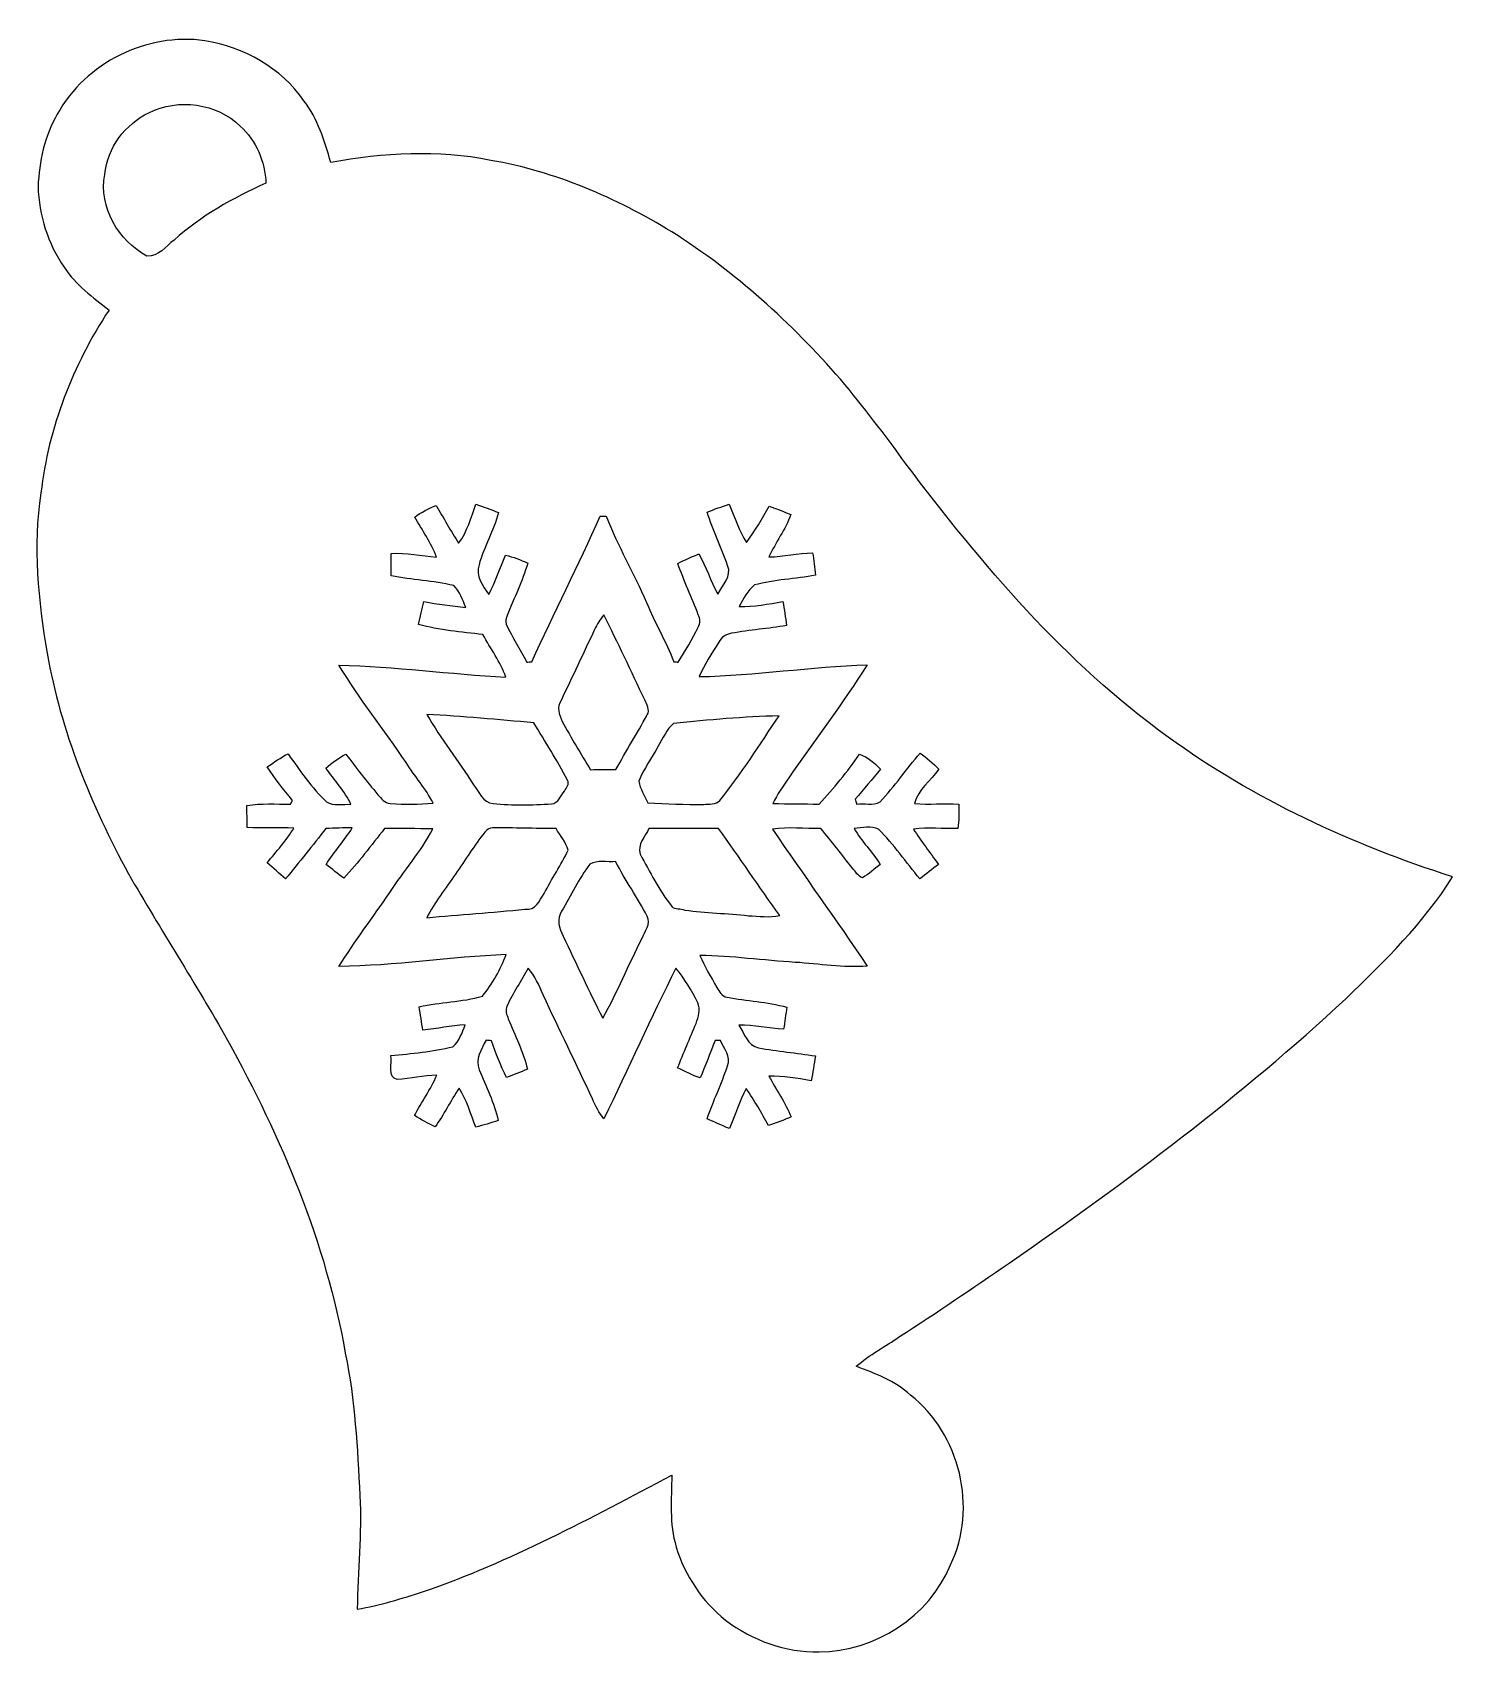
# Model space of a CAD drawing. Header units: centimetres. Extents: x -13.9 to 13.6, y -15.8 to 15.5.
import ezdxf

# ---------------------------------------------------------------- set-up
doc = ezdxf.new("R2010")
doc.units = ezdxf.units.CM
doc.header["$MEASUREMENT"] = 0
doc.layers.add('Layer 1', color=7, linetype='Continuous')

msp = doc.modelspace()

# ---------------------------------------------------------------- linework, layer by layer
at = {"layer": 'Layer 1', "color": 250}
for points, knots in [([(-13.38051, 13.90967), (-12.83758, 14.90274), (-11.65013, 15.48836), (-10.53112, 15.32714), (-10.53112, 15.32714), (-9.78006, 15.20296), (-9.05404, 14.80538), (-8.62224, 14.16614), (-8.62224, 14.16614), (-8.34708, 13.82324), (-8.22537, 13.39391), (-8.10225, 12.97975), (-8.10225, 12.97975), (-7.08448, 13.15791), (-6.03109, 13.22811), (-5.01297, 13.01856), (-5.01297, 13.01856), (-3.76943, 12.80513), (-2.59221, 12.29466), (-1.52083, 11.63849), (-1.52083, 11.63849), (-0.29422, 10.86732), (0.78423, 9.8806), (1.73708, 8.79334), (1.73708, 8.79334), (2.17452, 8.26276), (2.59644, 7.71948), (2.99791, 7.16139), (2.99791, 7.16139), (4.46934, 5.21617), (6.06601, 3.31823), (8.06062, 1.88666), (8.06062, 1.88666), (9.71973, 0.68404), (11.60321, -0.18627), (13.55019, -0.80857), (13.55019, -0.80857), (12.99563, -1.69968), (12.23716, -2.43593), (11.48891, -3.16301), (11.48891, -3.16301), (9.46856, -5.0419), (7.2517, -6.69537), (4.98969, -8.26946), (4.98969, -8.26946), (4.28554, -8.74219), (3.59092, -9.22867), (2.87514, -9.68375), (2.87514, -9.68375), (2.59891, -9.87672), (2.29553, -10.03441), (2.04152, -10.25772), (2.04152, -10.25772), (2.41194, -10.39707), (2.78977, -10.54029), (3.08751, -10.81158), (3.08751, -10.81158), (4.04495, -11.56547), (4.38679, -12.99104), (3.85974, -14.09206), (3.85974, -14.09206), (3.44346, -15.09148), (2.39818, -15.76246), (1.32327, -15.77093), (1.32327, -15.77093), (0.67416, -15.78328), (0.03246, -15.54656), (-0.4826, -15.1578), (-0.4826, -15.1578), (-0.93133, -14.79585), (-1.26929, -14.29844), (-1.43404, -13.74563), (-1.43404, -13.74563), (-1.57445, -13.29619), (-1.52576, -12.82136), (-1.51977, -12.35851), (-1.51977, -12.35851), (-3.07834, -13.18401), (-4.63868, -14.03033), (-6.31225, -14.60429), (-6.31225, -14.60429), (-6.73206, -14.73941), (-7.15398, -14.87629), (-7.59107, -14.94226), (-7.59107, -14.94226), (-7.58508, -14.21271), (-7.50006, -13.48422), (-7.54027, -12.75397), (-7.54027, -12.75397), (-7.58931, -11.83428), (-7.63341, -10.90965), (-7.82249, -10.00584), (-7.82249, -10.00584), (-8.19538, -7.86871), (-9.05193, -5.84941), (-10.09826, -3.96064), (-10.09826, -3.96064), (-10.70504, -2.87479), (-11.38555, -1.83233), (-12.00503, -0.75389), (-12.00503, -0.75389), (-12.72858, 0.57926), (-13.31595, 2.00378), (-13.5763, 3.50485), (-13.5763, 3.50485), (-13.74881, 4.52296), (-13.86134, 5.5693), (-13.69554, 6.59624), (-13.69554, 6.59624), (-13.55372, 7.85883), (-13.08135, 9.07309), (-12.3825, 10.13001), (-12.3825, 10.13001), (-12.69683, 10.37378), (-13.02773, 10.61544), (-13.24539, 10.95446), (-13.24539, 10.95446), (-13.56819, 11.40778), (-13.73223, 11.96058), (-13.75269, 12.51338), (-13.75269, 12.51338), (-13.72976, 12.99669), (-13.6271, 13.48846), (-13.38051, 13.90967), (-13.38051, 13.90967), (-13.38051, 13.90967), (-13.38051, 13.90967), (-13.38051, 13.90967)], [0, 0, 0, 0, 0.03030303, 0.03030303, 0.03030303, 0.03030303, 0.06060606, 0.06060606, 0.06060606, 0.06060606, 0.09090909, 0.09090909, 0.09090909, 0.09090909, 0.12121212, 0.12121212, 0.12121212, 0.12121212, 0.15151515, 0.15151515, 0.15151515, 0.15151515, 0.18181818, 0.18181818, 0.18181818, 0.18181818, 0.21212121, 0.21212121, 0.21212121, 0.21212121, 0.24242424, 0.24242424, 0.24242424, 0.24242424, 0.27272727, 0.27272727, 0.27272727, 0.27272727, 0.3030303, 0.3030303, 0.3030303, 0.3030303, 0.33333333, 0.33333333, 0.33333333, 0.33333333, 0.36363636, 0.36363636, 0.36363636, 0.36363636, 0.39393939, 0.39393939, 0.39393939, 0.39393939, 0.42424242, 0.42424242, 0.42424242, 0.42424242, 0.45454545, 0.45454545, 0.45454545, 0.45454545, 0.48484848, 0.48484848, 0.48484848, 0.48484848, 0.51515152, 0.51515152, 0.51515152, 0.51515152, 0.54545455, 0.54545455, 0.54545455, 0.54545455, 0.57575758, 0.57575758, 0.57575758, 0.57575758, 0.60606061, 0.60606061, 0.60606061, 0.60606061, 0.63636364, 0.63636364, 0.63636364, 0.63636364, 0.66666667, 0.66666667, 0.66666667, 0.66666667, 0.6969697, 0.6969697, 0.6969697, 0.6969697, 0.72727273, 0.72727273, 0.72727273, 0.72727273, 0.75757576, 0.75757576, 0.75757576, 0.75757576, 0.78787879, 0.78787879, 0.78787879, 0.78787879, 0.81818182, 0.81818182, 0.81818182, 0.81818182, 0.84848485, 0.84848485, 0.84848485, 0.84848485, 0.87878788, 0.87878788, 0.87878788, 0.87878788, 0.90909091, 0.90909091, 0.90909091, 0.90909091, 0.93939394, 0.93939394, 0.93939394, 0.93939394, 1, 1, 1, 1]), ([(-11.61168, 13.9379), (-12.07276, 13.71953), (-12.41108, 13.25845), (-12.4654, 12.74833), (-12.4654, 12.74833), (-12.58358, 12.11439), (-12.19976, 11.47163), (-11.65084, 11.16824), (-11.65084, 11.16824), (-11.42436, 11.15977), (-11.28713, 11.35698), (-11.12732, 11.48009), (-11.12732, 11.48009), (-10.60768, 11.95035), (-9.98679, 12.29042), (-9.35284, 12.58041), (-9.35284, 12.58041), (-9.36978, 12.99386), (-9.54229, 13.40097), (-9.8492, 13.68178), (-9.8492, 13.68178), (-10.3064, 14.12311), (-11.04653, 14.22294), (-11.61168, 13.9379), (-11.61168, 13.9379), (-11.61168, 13.9379), (-11.61168, 13.9379), (-11.61168, 13.9379)], [0, 0, 0, 0, 0.125, 0.125, 0.125, 0.125, 0.25, 0.25, 0.25, 0.25, 0.375, 0.375, 0.375, 0.375, 0.5, 0.5, 0.5, 0.5, 0.625, 0.625, 0.625, 0.625, 0.75, 0.75, 0.75, 0.75, 1, 1, 1, 1]), ([(-5.30366, 6.3821), (-5.39468, 6.12528), (-5.46559, 5.85153), (-5.63421, 5.6321), (-5.63421, 5.6321), (-5.78979, 5.86775), (-5.92773, 6.11434), (-6.06601, 6.36023), (-6.06601, 6.36023), (-6.21559, 6.30626), (-6.35212, 6.22406), (-6.483, 6.13481), (-6.483, 6.13481), (-6.33942, 5.87939), (-6.15985, 5.64092), (-6.06319, 5.36187), (-6.06319, 5.36187), (-6.35459, 5.3781), (-6.64104, 5.45465), (-6.93455, 5.4289), (-6.93455, 5.4289), (-6.93808, 5.28532), (-6.94196, 5.14068), (-6.93702, 4.99674), (-6.93702, 4.99674), (-6.53591, 4.92548), (-6.12599, 4.90326), (-5.72911, 4.81189), (-5.72911, 4.81189), (-5.61305, 4.69829), (-5.5566, 4.53813), (-5.49804, 4.38961), (-5.49804, 4.38961), (-5.76862, 4.41678), (-6.03779, 4.45417), (-6.30484, 4.50356), (-6.30484, 4.50356), (-6.34577, 4.35751), (-6.37752, 4.20934), (-6.41068, 4.06153), (-6.41068, 4.06153), (-6.00498, 3.95076), (-5.58377, 3.91407), (-5.16678, 3.86609), (-5.16678, 3.86609), (-5.01544, 3.59445), (-4.82953, 3.33798), (-4.72228, 3.04377), (-4.72228, 3.04377), (-5.79826, 3.09951), (-6.86999, 3.25367), (-7.94703, 3.27625), (-7.94703, 3.27625), (-7.55368, 2.62361), (-7.06967, 2.02953), (-6.64951, 1.39383), (-6.64951, 1.39383), (-6.48018, 1.1303), (-6.26886, 0.89359), (-6.12704, 0.61313), (-6.12704, 0.61313), (-6.40115, 0.58173), (-6.67808, 0.58667), (-6.9529, 0.60396), (-6.9529, 0.60396), (-7.06049, 0.60854), (-7.12823, 0.70556), (-7.19596, 0.77576), (-7.19596, 0.77576), (-7.40481, 1.03329), (-7.61294, 1.29117), (-7.80909, 1.55822), (-7.80909, 1.55822), (-7.94985, 1.48731), (-8.07755, 1.39347), (-8.19644, 1.29046), (-8.19644, 1.29046), (-8.04051, 1.05304), (-7.82814, 0.8509), (-7.71313, 0.58773), (-7.71313, 0.58773), (-7.86941, 0.59937), (-8.04333, 0.55457), (-8.18515, 0.63465), (-8.18515, 0.63465), (-8.47372, 0.9077), (-8.69527, 1.24178), (-8.92669, 1.5621), (-8.92669, 1.5621), (-9.06921, 1.49401), (-9.19798, 1.40264), (-9.32744, 1.31339), (-9.32744, 1.31339), (-9.19021, 1.0795), (-9.00712, 0.87736), (-8.83991, 0.66499), (-8.83991, 0.66499), (-8.85049, 0.64629), (-8.8713, 0.60889), (-8.88189, 0.5902), (-8.88189, 0.5902), (-9.16164, 0.59514), (-9.4428, 0.60889), (-9.72079, 0.56938), (-9.72079, 0.56938), (-9.72009, 0.46284), (-9.71832, 0.24977), (-9.71726, 0.14323), (-9.71726, 0.14323), (-9.41705, 0.11853), (-9.11578, 0.14676), (-8.81521, 0.13229), (-8.81521, 0.13229), (-8.96232, -0.10971), (-9.15247, -0.32138), (-9.32991, -0.54116), (-9.32991, -0.54116), (-9.21279, -0.64523), (-9.09426, -0.74789), (-8.97396, -0.84843), (-8.97396, -0.84843), (-8.7122, -0.5267), (-8.44973, -0.20567), (-8.19785, 0.12347), (-8.19785, 0.12347), (-8.02816, 0.12735), (-7.85777, 0.13758), (-7.68773, 0.133), (-7.68773, 0.133), (-7.83908, -0.11359), (-8.03839, -0.32632), (-8.19291, -0.57044), (-8.19291, -0.57044), (-8.07896, -0.65934), (-7.96608, -0.7493), (-7.85178, -0.83785), (-7.85178, -0.83785), (-7.57026, -0.53481), (-7.31979, -0.20532), (-7.06579, 0.12065), (-7.06579, 0.12065), (-6.75393, 0.12312), (-6.44208, 0.12136), (-6.13022, 0.11395), (-6.13022, 0.11395), (-6.36623, -0.32209), (-6.69255, -0.70026), (-6.96524, -1.11301), (-6.96524, -1.11301), (-7.28804, -1.59138), (-7.64081, -2.04999), (-7.94526, -2.54035), (-7.94526, -2.54035), (-6.86541, -2.5273), (-5.79261, -2.35691), (-4.71417, -2.30964), (-4.71417, -2.30964), (-4.83094, -2.59539), (-4.98016, -2.87902), (-5.17454, -3.11467), (-5.17454, -3.11467), (-5.57107, -3.22721), (-5.99228, -3.22898), (-6.39516, -3.31646), (-6.39516, -3.31646), (-6.37293, -3.46851), (-6.34929, -3.62021), (-6.32566, -3.77225), (-6.32566, -3.77225), (-6.05226, -3.74333), (-5.78379, -3.67736), (-5.50792, -3.66607), (-5.50792, -3.66607), (-5.56542, -3.81564), (-5.62187, -3.98463), (-5.74569, -4.09011), (-5.74569, -4.09011), (-6.13833, -4.1843), (-6.54226, -4.22169), (-6.94302, -4.2612), (-6.94302, -4.2612), (-6.91727, -4.40725), (-7.01146, -4.68242), (-6.81778, -4.72369), (-6.81778, -4.72369), (-6.56378, -4.70429), (-6.31331, -4.64926), (-6.0579, -4.63691), (-6.0579, -4.63691), (-6.16973, -4.91384), (-6.35071, -5.15479), (-6.48653, -5.41972), (-6.48653, -5.41972), (-6.35635, -5.49557), (-6.22547, -5.57318), (-6.08859, -5.63704), (-6.08859, -5.63704), (-5.91996, -5.39785), (-5.78803, -5.13539), (-5.62716, -4.89126), (-5.62716, -4.89126), (-5.47652, -5.11951), (-5.40279, -5.38656), (-5.30578, -5.63986), (-5.30578, -5.63986), (-5.15832, -5.60458), (-5.01333, -5.56048), (-4.86939, -5.51321), (-4.86939, -5.51321), (-4.94383, -5.16925), (-5.10893, -4.85634), (-5.23946, -4.53249), (-5.23946, -4.53249), (-5.3153, -4.33246), (-5.19959, -4.13385), (-5.10328, -3.96487), (-5.10328, -3.96487), (-5.07753, -3.96734), (-5.02638, -3.97193), (-5.00063, -3.97439), (-5.00063, -3.97439), (-4.91737, -4.2164), (-4.82177, -4.45452), (-4.7117, -4.6863), (-4.7117, -4.6863), (-4.57659, -4.63232), (-4.44112, -4.57976), (-4.30671, -4.52402), (-4.30671, -4.52402), (-4.38538, -4.18289), (-4.54836, -3.87138), (-4.67783, -3.54824), (-4.67783, -3.54824), (-4.70429, -3.47204), (-4.74204, -3.38596), (-4.70112, -3.30729), (-4.70112, -3.30729), (-4.58929, -3.04871), (-4.42066, -2.82081), (-4.29225, -2.57069), (-4.29225, -2.57069), (-4.16454, -2.72344), (-4.08234, -2.90548), (-4.00156, -3.08575), (-4.00156, -3.08575), (-3.69641, -3.76167), (-3.35915, -4.42278), (-3.05259, -5.09799), (-3.05259, -5.09799), (-2.99473, -5.23346), (-2.92347, -5.36399), (-2.82963, -5.47793), (-2.82963, -5.47793), (-2.35973, -4.51238), (-1.92017, -3.53201), (-1.44039, -2.5714), (-1.44039, -2.5714), (-1.2767, -2.77918), (-1.13418, -3.0039), (-1.01988, -3.24203), (-1.01988, -3.24203), (-0.95956, -3.36797), (-1.00789, -3.51508), (-1.05304, -3.63855), (-1.05304, -3.63855), (-1.17016, -3.92536), (-1.29364, -4.21005), (-1.40794, -4.49862), (-1.40794, -4.49862), (-1.26612, -4.56741), (-1.12324, -4.63585), (-0.97543, -4.6923), (-0.97543, -4.6923), (-0.87101, -4.45523), (-0.78246, -4.21146), (-0.68439, -3.97157), (-0.68439, -3.97157), (-0.65864, -3.97087), (-0.60784, -3.96946), (-0.58208, -3.96875), (-0.58208, -3.96875), (-0.51576, -4.12291), (-0.37042, -4.28025), (-0.44379, -4.45805), (-0.44379, -4.45805), (-0.56021, -4.80483), (-0.72108, -5.13503), (-0.83891, -5.48146), (-0.83891, -5.48146), (-0.69674, -5.54567), (-0.55316, -5.6074), (-0.40922, -5.66914), (-0.40922, -5.66914), (-0.30268, -5.40985), (-0.21096, -5.14385), (-0.08502, -4.89268), (-0.08502, -4.89268), (0.07056, -5.1241), (0.21272, -5.36469), (0.34713, -5.60917), (0.34713, -5.60917), (0.49671, -5.56577), (0.641, -5.50792), (0.78246, -5.44336), (0.78246, -5.44336), (0.67028, -5.16608), (0.49459, -4.9216), (0.3556, -4.65808), (0.3556, -4.65808), (0.62865, -4.65772), (0.89923, -4.69971), (1.1684, -4.74451), (1.1684, -4.74451), (1.20227, -4.58682), (1.22908, -4.42701), (1.2513, -4.26791), (1.2513, -4.26791), (0.88618, -4.21005), (0.51753, -4.17724), (0.15381, -4.11162), (0.15381, -4.11162), (-0.05539, -4.06894), (-0.12136, -3.83434), (-0.22366, -3.67383), (-0.22366, -3.67383), (0.06526, -3.67101), (0.3496, -3.73592), (0.63817, -3.74862), (0.63817, -3.74862), (0.65934, -3.60751), (0.68051, -3.46675), (0.69815, -3.32564), (0.69815, -3.32564), (0.32103, -3.22121), (-0.07161, -3.2071), (-0.45403, -3.13302), (-0.45403, -3.13302), (-0.55245, -3.11644), (-0.60501, -3.02401), (-0.65229, -2.94675), (-0.65229, -2.94675), (-0.76412, -2.74249), (-0.88583, -2.54282), (-0.97825, -2.32904), (-0.97825, -2.32904), (-0.3623, -2.33645), (0.24871, -2.42217), (0.86289, -2.46098), (0.86289, -2.46098), (1.32503, -2.48744), (1.78717, -2.57457), (2.25107, -2.53153), (2.25107, -2.53153), (1.65594, -1.64183), (1.02376, -0.77717), (0.4251, 0.11007), (0.4251, 0.11007), (0.73237, 0.15769), (1.04493, 0.11501), (1.35467, 0.12277), (1.35467, 0.12277), (1.56316, -0.12912), (1.76671, -0.38523), (1.96744, -0.64382), (1.96744, -0.64382), (2.02741, -0.70697), (2.07186, -0.80045), (2.16182, -0.82797), (2.16182, -0.82797), (2.28565, -0.75671), (2.39007, -0.65652), (2.50437, -0.57079), (2.50437, -0.57079), (2.35021, -0.32844), (2.14136, -0.12488), (2.0006, 0.12594), (2.0006, 0.12594), (2.15371, 0.12912), (2.32904, 0.1845), (2.47015, 0.10724), (2.47015, 0.10724), (2.77142, -0.17992), (2.99826, -0.5334), (3.26849, -0.84843), (3.26849, -0.84843), (3.38949, -0.75741), (3.50661, -0.66216), (3.6262, -0.56938), (3.6262, -0.56938), (3.46322, -0.34396), (3.29424, -0.12312), (3.14325, 0.11042), (3.14325, 0.11042), (3.42759, 0.15346), (3.71616, 0.1143), (4.00262, 0.12065), (4.00262, 0.12065), (4.02449, 0.27693), (4.02061, 0.43498), (4.0192, 0.59196), (4.0192, 0.59196), (3.7338, 0.6156), (3.44699, 0.57856), (3.1623, 0.60431), (3.1623, 0.60431), (3.23568, 0.8703), (3.47557, 1.05093), (3.63467, 1.26577), (3.63467, 1.26577), (3.52425, 1.38077), (3.39831, 1.47955), (3.27448, 1.57903), (3.27448, 1.57903), (3.00849, 1.27212), (2.7813, 0.93274), (2.50119, 0.63817), (2.50119, 0.63817), (2.36679, 0.55845), (2.19322, 0.61595), (2.04752, 0.59302), (2.04752, 0.59302), (2.04117, 0.61701), (2.02847, 0.66499), (2.02212, 0.68897), (2.02212, 0.68897), (2.18546, 0.88053), (2.34491, 1.07527), (2.50825, 1.26718), (2.50825, 1.26718), (2.39324, 1.38959), (2.25954, 1.49648), (2.10256, 1.55963), (2.10256, 1.55963), (1.87501, 1.21179), (1.59738, 0.89994), (1.32256, 0.58984), (1.32256, 0.58984), (1.02552, 0.60784), (0.72743, 0.59619), (0.43039, 0.60572), (0.43039, 0.60572), (0.51223, 0.78176), (0.62865, 0.93839), (0.73695, 1.09855), (0.73695, 1.09855), (1.24142, 1.82563), (1.77447, 2.53365), (2.25107, 3.28048), (2.25107, 3.28048), (1.16769, 3.2452), (0.09102, 3.07728), (-0.99307, 3.05364), (-0.99307, 3.05364), (-0.88724, 3.28648), (-0.75424, 3.50626), (-0.60995, 3.71722), (-0.60995, 3.71722), (-0.56868, 3.82094), (-0.46849, 3.87174), (-0.36689, 3.89008), (-0.36689, 3.89008), (-0.01517, 3.95429), (0.34184, 3.98286), (0.69497, 4.03895), (0.69497, 4.03895), (0.67381, 4.19382), (0.65123, 4.34869), (0.62512, 4.5025), (0.62512, 4.5025), (0.34572, 4.46017), (0.06562, 4.39843), (-0.21837, 4.41043), (-0.21837, 4.41043), (-0.13723, 4.55683), (-0.06103, 4.72369), (0.07691, 4.82318), (0.07691, 4.82318), (0.46143, 4.92866), (0.86501, 4.93571), (1.25589, 5.01156), (1.25589, 5.01156), (1.23684, 5.15655), (1.21708, 5.3019), (1.19839, 5.44654), (1.19839, 5.44654), (0.91546, 5.43419), (0.63712, 5.3721), (0.35419, 5.36328), (0.35419, 5.36328), (0.4826, 5.64339), (0.67028, 5.89351), (0.77999, 6.18278), (0.77999, 6.18278), (0.63994, 6.23782), (0.50094, 6.29461), (0.35913, 6.34259), (0.35913, 6.34259), (0.22789, 6.10023), (0.07938, 5.86705), (-0.07796, 5.64092), (-0.07796, 5.64092), (-0.22684, 5.8674), (-0.30515, 6.13163), (-0.41063, 6.37963), (-0.41063, 6.37963), (-0.55668, 6.33624), (-0.70026, 6.28579), (-0.84067, 6.22688), (-0.84067, 6.22688), (-0.72178, 5.87939), (-0.56198, 5.54708), (-0.44344, 5.19924), (-0.44344, 5.19924), (-0.35525, 4.99251), (-0.54293, 4.81647), (-0.63359, 4.6482), (-0.63359, 4.6482), (-0.76941, 4.89938), (-0.85972, 5.17243), (-0.99801, 5.42184), (-0.99801, 5.42184), (-1.137, 5.36681), (-1.27353, 5.30613), (-1.40511, 5.23558), (-1.40511, 5.23558), (-1.28623, 4.90149), (-1.12959, 4.58223), (-1.01, 4.24815), (-1.01, 4.24815), (-0.97578, 4.1723), (-0.95956, 4.08129), (-1.01283, 4.00791), (-1.01283, 4.00791), (-1.11795, 3.77084), (-1.26294, 3.55494), (-1.39453, 3.33234), (-1.39453, 3.33234), (-1.41676, 3.33481), (-1.4605, 3.33904), (-1.48237, 3.34151), (-1.48237, 3.34151), (-1.62948, 3.73521), (-1.85032, 4.09575), (-2.00942, 4.48416), (-2.00942, 4.48416), (-2.24896, 5.0486), (-2.56575, 5.57812), (-2.78624, 6.15068), (-2.78624, 6.15068), (-2.82469, 6.15139), (-2.86244, 6.15209), (-2.90019, 6.1528), (-2.90019, 6.1528), (-3.32281, 5.20594), (-3.7973, 4.28308), (-4.22416, 3.33798), (-4.22416, 3.33798), (-4.24744, 3.33728), (-4.29401, 3.33622), (-4.31694, 3.33551), (-4.31694, 3.33551), (-4.44853, 3.57999), (-4.59952, 3.81388), (-4.71523, 4.06647), (-4.71523, 4.06647), (-4.73992, 4.12256), (-4.71099, 4.18253), (-4.69547, 4.23651), (-4.69547, 4.23651), (-4.56777, 4.57412), (-4.39808, 4.89585), (-4.30177, 5.2451), (-4.30177, 5.2451), (-4.4383, 5.31107), (-4.58188, 5.36257), (-4.72934, 5.39821), (-4.72934, 5.39821), (-4.83658, 5.14632), (-4.92584, 4.88668), (-5.04931, 4.6422), (-5.04931, 4.6422), (-5.16749, 4.80589), (-5.31671, 4.99851), (-5.24122, 5.21159), (-5.24122, 5.21159), (-5.14668, 5.55978), (-4.95088, 5.87163), (-4.86622, 6.22371), (-4.86622, 6.22371), (-5.01156, 6.27874), (-5.15691, 6.33236), (-5.30366, 6.3821)], [0, 0, 0, 0, 0.00671141, 0.00671141, 0.00671141, 0.00671141, 0.01342282, 0.01342282, 0.01342282, 0.01342282, 0.02013423, 0.02013423, 0.02013423, 0.02013423, 0.02684564, 0.02684564, 0.02684564, 0.02684564, 0.03355705, 0.03355705, 0.03355705, 0.03355705, 0.04026846, 0.04026846, 0.04026846, 0.04026846, 0.04697987, 0.04697987, 0.04697987, 0.04697987, 0.05369128, 0.05369128, 0.05369128, 0.05369128, 0.06040268, 0.06040268, 0.06040268, 0.06040268, 0.06711409, 0.06711409, 0.06711409, 0.06711409, 0.0738255, 0.0738255, 0.0738255, 0.0738255, 0.08053691, 0.08053691, 0.08053691, 0.08053691, 0.08724832, 0.08724832, 0.08724832, 0.08724832, 0.09395973, 0.09395973, 0.09395973, 0.09395973, 0.10067114, 0.10067114, 0.10067114, 0.10067114, 0.10738255, 0.10738255, 0.10738255, 0.10738255, 0.11409396, 0.11409396, 0.11409396, 0.11409396, 0.12080537, 0.12080537, 0.12080537, 0.12080537, 0.12751678, 0.12751678, 0.12751678, 0.12751678, 0.13422819, 0.13422819, 0.13422819, 0.13422819, 0.1409396, 0.1409396, 0.1409396, 0.1409396, 0.14765101, 0.14765101, 0.14765101, 0.14765101, 0.15436242, 0.15436242, 0.15436242, 0.15436242, 0.16107383, 0.16107383, 0.16107383, 0.16107383, 0.16778523, 0.16778523, 0.16778523, 0.16778523, 0.17449664, 0.17449664, 0.17449664, 0.17449664, 0.18120805, 0.18120805, 0.18120805, 0.18120805, 0.18791946, 0.18791946, 0.18791946, 0.18791946, 0.19463087, 0.19463087, 0.19463087, 0.19463087, 0.20134228, 0.20134228, 0.20134228, 0.20134228, 0.20805369, 0.20805369, 0.20805369, 0.20805369, 0.2147651, 0.2147651, 0.2147651, 0.2147651, 0.22147651, 0.22147651, 0.22147651, 0.22147651, 0.22818792, 0.22818792, 0.22818792, 0.22818792, 0.23489933, 0.23489933, 0.23489933, 0.23489933, 0.24161074, 0.24161074, 0.24161074, 0.24161074, 0.24832215, 0.24832215, 0.24832215, 0.24832215, 0.25503356, 0.25503356, 0.25503356, 0.25503356, 0.26174497, 0.26174497, 0.26174497, 0.26174497, 0.26845638, 0.26845638, 0.26845638, 0.26845638, 0.27516779, 0.27516779, 0.27516779, 0.27516779, 0.28187919, 0.28187919, 0.28187919, 0.28187919, 0.2885906, 0.2885906, 0.2885906, 0.2885906, 0.29530201, 0.29530201, 0.29530201, 0.29530201, 0.30201342, 0.30201342, 0.30201342, 0.30201342, 0.30872483, 0.30872483, 0.30872483, 0.30872483, 0.31543624, 0.31543624, 0.31543624, 0.31543624, 0.32214765, 0.32214765, 0.32214765, 0.32214765, 0.32885906, 0.32885906, 0.32885906, 0.32885906, 0.33557047, 0.33557047, 0.33557047, 0.33557047, 0.34228188, 0.34228188, 0.34228188, 0.34228188, 0.34899329, 0.34899329, 0.34899329, 0.34899329, 0.3557047, 0.3557047, 0.3557047, 0.3557047, 0.36241611, 0.36241611, 0.36241611, 0.36241611, 0.36912752, 0.36912752, 0.36912752, 0.36912752, 0.37583893, 0.37583893, 0.37583893, 0.37583893, 0.38255034, 0.38255034, 0.38255034, 0.38255034, 0.38926174, 0.38926174, 0.38926174, 0.38926174, 0.39597315, 0.39597315, 0.39597315, 0.39597315, 0.40268456, 0.40268456, 0.40268456, 0.40268456, 0.40939597, 0.40939597, 0.40939597, 0.40939597, 0.41610738, 0.41610738, 0.41610738, 0.41610738, 0.42281879, 0.42281879, 0.42281879, 0.42281879, 0.4295302, 0.4295302, 0.4295302, 0.4295302, 0.43624161, 0.43624161, 0.43624161, 0.43624161, 0.44295302, 0.44295302, 0.44295302, 0.44295302, 0.44966443, 0.44966443, 0.44966443, 0.44966443, 0.45637584, 0.45637584, 0.45637584, 0.45637584, 0.46308725, 0.46308725, 0.46308725, 0.46308725, 0.46979866, 0.46979866, 0.46979866, 0.46979866, 0.47651007, 0.47651007, 0.47651007, 0.47651007, 0.48322148, 0.48322148, 0.48322148, 0.48322148, 0.48993289, 0.48993289, 0.48993289, 0.48993289, 0.4966443, 0.4966443, 0.4966443, 0.4966443, 0.5033557, 0.5033557, 0.5033557, 0.5033557, 0.51006711, 0.51006711, 0.51006711, 0.51006711, 0.51677852, 0.51677852, 0.51677852, 0.51677852, 0.52348993, 0.52348993, 0.52348993, 0.52348993, 0.53020134, 0.53020134, 0.53020134, 0.53020134, 0.53691275, 0.53691275, 0.53691275, 0.53691275, 0.54362416, 0.54362416, 0.54362416, 0.54362416, 0.55033557, 0.55033557, 0.55033557, 0.55033557, 0.55704698, 0.55704698, 0.55704698, 0.55704698, 0.56375839, 0.56375839, 0.56375839, 0.56375839, 0.5704698, 0.5704698, 0.5704698, 0.5704698, 0.57718121, 0.57718121, 0.57718121, 0.57718121, 0.58389262, 0.58389262, 0.58389262, 0.58389262, 0.59060403, 0.59060403, 0.59060403, 0.59060403, 0.59731544, 0.59731544, 0.59731544, 0.59731544, 0.60402685, 0.60402685, 0.60402685, 0.60402685, 0.61073826, 0.61073826, 0.61073826, 0.61073826, 0.61744966, 0.61744966, 0.61744966, 0.61744966, 0.62416107, 0.62416107, 0.62416107, 0.62416107, 0.63087248, 0.63087248, 0.63087248, 0.63087248, 0.63758389, 0.63758389, 0.63758389, 0.63758389, 0.6442953, 0.6442953, 0.6442953, 0.6442953, 0.65100671, 0.65100671, 0.65100671, 0.65100671, 0.65771812, 0.65771812, 0.65771812, 0.65771812, 0.66442953, 0.66442953, 0.66442953, 0.66442953, 0.67114094, 0.67114094, 0.67114094, 0.67114094, 0.67785235, 0.67785235, 0.67785235, 0.67785235, 0.68456376, 0.68456376, 0.68456376, 0.68456376, 0.69127517, 0.69127517, 0.69127517, 0.69127517, 0.69798658, 0.69798658, 0.69798658, 0.69798658, 0.70469799, 0.70469799, 0.70469799, 0.70469799, 0.7114094, 0.7114094, 0.7114094, 0.7114094, 0.71812081, 0.71812081, 0.71812081, 0.71812081, 0.72483221, 0.72483221, 0.72483221, 0.72483221, 0.73154362, 0.73154362, 0.73154362, 0.73154362, 0.73825503, 0.73825503, 0.73825503, 0.73825503, 0.74496644, 0.74496644, 0.74496644, 0.74496644, 0.75167785, 0.75167785, 0.75167785, 0.75167785, 0.75838926, 0.75838926, 0.75838926, 0.75838926, 0.76510067, 0.76510067, 0.76510067, 0.76510067, 0.77181208, 0.77181208, 0.77181208, 0.77181208, 0.77852349, 0.77852349, 0.77852349, 0.77852349, 0.7852349, 0.7852349, 0.7852349, 0.7852349, 0.79194631, 0.79194631, 0.79194631, 0.79194631, 0.79865772, 0.79865772, 0.79865772, 0.79865772, 0.80536913, 0.80536913, 0.80536913, 0.80536913, 0.81208054, 0.81208054, 0.81208054, 0.81208054, 0.81879195, 0.81879195, 0.81879195, 0.81879195, 0.82550336, 0.82550336, 0.82550336, 0.82550336, 0.83221477, 0.83221477, 0.83221477, 0.83221477, 0.83892617, 0.83892617, 0.83892617, 0.83892617, 0.84563758, 0.84563758, 0.84563758, 0.84563758, 0.85234899, 0.85234899, 0.85234899, 0.85234899, 0.8590604, 0.8590604, 0.8590604, 0.8590604, 0.86577181, 0.86577181, 0.86577181, 0.86577181, 0.87248322, 0.87248322, 0.87248322, 0.87248322, 0.87919463, 0.87919463, 0.87919463, 0.87919463, 0.88590604, 0.88590604, 0.88590604, 0.88590604, 0.89261745, 0.89261745, 0.89261745, 0.89261745, 0.89932886, 0.89932886, 0.89932886, 0.89932886, 0.90604027, 0.90604027, 0.90604027, 0.90604027, 0.91275168, 0.91275168, 0.91275168, 0.91275168, 0.91946309, 0.91946309, 0.91946309, 0.91946309, 0.9261745, 0.9261745, 0.9261745, 0.9261745, 0.93288591, 0.93288591, 0.93288591, 0.93288591, 0.93959732, 0.93959732, 0.93959732, 0.93959732, 0.94630872, 0.94630872, 0.94630872, 0.94630872, 0.95302013, 0.95302013, 0.95302013, 0.95302013, 0.95973154, 0.95973154, 0.95973154, 0.95973154, 0.96644295, 0.96644295, 0.96644295, 0.96644295, 0.97315436, 0.97315436, 0.97315436, 0.97315436, 0.97986577, 0.97986577, 0.97986577, 0.97986577, 0.98657718, 0.98657718, 0.98657718, 0.98657718, 1, 1, 1, 1]), ([(-3.01131, 3.96134), (-2.96404, 4.06329), (-2.90266, 4.15784), (-2.83104, 4.24427), (-2.83104, 4.24427), (-2.55834, 3.70417), (-2.30434, 3.15454), (-2.04294, 2.60879), (-2.04294, 2.60879), (-2.00484, 2.51813), (-1.93358, 2.41088), (-1.99602, 2.31387), (-1.99602, 2.31387), (-2.1911, 1.95933), (-2.40524, 1.61537), (-2.5975, 1.25906), (-2.5975, 1.25906), (-2.76049, 1.26189), (-2.92347, 1.26189), (-3.08645, 1.2573), (-3.08645, 1.2573), (-3.27554, 1.56457), (-3.46498, 1.87219), (-3.63432, 2.1904), (-3.63432, 2.1904), (-3.69888, 2.31316), (-3.74156, 2.47191), (-3.65831, 2.59574), (-3.65831, 2.59574), (-3.43817, 3.04871), (-3.22651, 3.50591), (-3.01131, 3.96134)], [0, 0, 0, 0, 0.11111111, 0.11111111, 0.11111111, 0.11111111, 0.22222222, 0.22222222, 0.22222222, 0.22222222, 0.33333333, 0.33333333, 0.33333333, 0.33333333, 0.44444444, 0.44444444, 0.44444444, 0.44444444, 0.55555556, 0.55555556, 0.55555556, 0.55555556, 0.66666667, 0.66666667, 0.66666667, 0.66666667, 0.77777778, 0.77777778, 0.77777778, 0.77777778, 1, 1, 1, 1]), ([(-6.24664, 2.32551), (-5.55872, 2.28741), (-4.87221, 2.22179), (-4.18536, 2.16288), (-4.18536, 2.16288), (-3.95958, 1.79987), (-3.73451, 1.4351), (-3.53201, 1.05833), (-3.53201, 1.05833), (-3.49074, 0.98319), (-3.55565, 0.90876), (-3.59093, 0.84561), (-3.59093, 0.84561), (-3.66536, 0.76094), (-3.70734, 0.60466), (-3.84034, 0.59937), (-3.84034, 0.59937), (-4.21569, 0.57573), (-4.59387, 0.56833), (-4.96852, 0.6029), (-4.96852, 0.6029), (-5.16573, 0.61701), (-5.24051, 0.83714), (-5.34776, 0.96767), (-5.34776, 0.96767), (-5.63739, 1.42699), (-5.98205, 1.85032), (-6.24664, 2.32551)], [0, 0, 0, 0, 0.125, 0.125, 0.125, 0.125, 0.25, 0.25, 0.25, 0.25, 0.375, 0.375, 0.375, 0.375, 0.5, 0.5, 0.5, 0.5, 0.625, 0.625, 0.625, 0.625, 0.75, 0.75, 0.75, 0.75, 1, 1, 1, 1]), ([(-1.48449, 2.14983), (-0.80821, 2.21862), (-0.12876, 2.27965), (0.55104, 2.29694), (0.55104, 2.29694), (0.17851, 1.74696), (-0.17427, 1.18004), (-0.59584, 0.66534), (-0.59584, 0.66534), (-0.66746, 0.57891), (-0.80574, 0.60113), (-0.89923, 0.58737), (-0.89923, 0.58737), (-1.26153, 0.58667), (-1.62384, 0.5969), (-1.98543, 0.6163), (-1.98543, 0.6163), (-2.03976, 0.756), (-2.13678, 0.88829), (-2.15583, 1.03611), (-2.15583, 1.03611), (-2.06975, 1.27882), (-1.89759, 1.48272), (-1.7847, 1.71309), (-1.7847, 1.71309), (-1.68593, 1.85667), (-1.62772, 2.04294), (-1.48449, 2.14983)], [0, 0, 0, 0, 0.125, 0.125, 0.125, 0.125, 0.25, 0.25, 0.25, 0.25, 0.375, 0.375, 0.375, 0.375, 0.5, 0.5, 0.5, 0.5, 0.625, 0.625, 0.625, 0.625, 0.75, 0.75, 0.75, 0.75, 1, 1, 1, 1]), ([(-5.13009, 0.05186), (-5.09235, 0.09666), (-5.03978, 0.13864), (-4.97805, 0.13582), (-4.97805, 0.13582), (-4.57059, 0.13688), (-4.16278, 0.12312), (-3.75461, 0.12206), (-3.75461, 0.12206), (-3.6763, -0.01482), (-3.55882, -0.13829), (-3.52213, -0.29528), (-3.52213, -0.29528), (-3.65795, -0.58314), (-3.83505, -0.85055), (-3.98639, -1.13101), (-3.98639, -1.13101), (-4.07353, -1.26683), (-4.14584, -1.46967), (-4.35504, -1.43404), (-4.35504, -1.43404), (-4.98475, -1.50283), (-5.61799, -1.53776), (-6.2484, -1.60161), (-6.2484, -1.60161), (-6.10129, -1.29822), (-5.88151, -1.03893), (-5.69666, -0.75918), (-5.69666, -0.75918), (-5.50439, -0.49107), (-5.33647, -0.20567), (-5.13009, 0.05186)], [0, 0, 0, 0, 0.11111111, 0.11111111, 0.11111111, 0.11111111, 0.22222222, 0.22222222, 0.22222222, 0.22222222, 0.33333333, 0.33333333, 0.33333333, 0.33333333, 0.44444444, 0.44444444, 0.44444444, 0.44444444, 0.55555556, 0.55555556, 0.55555556, 0.55555556, 0.66666667, 0.66666667, 0.66666667, 0.66666667, 0.77777778, 0.77777778, 0.77777778, 0.77777778, 1, 1, 1, 1]), ([(-1.96074, 0.12418), (-1.51306, 0.12347), (-1.06539, 0.12347), (-0.61771, 0.12347), (-0.61771, 0.12347), (-0.21837, -0.43356), (0.16545, -1.00118), (0.56303, -1.55928), (0.56303, -1.55928), (0.36371, -1.60126), (0.15875, -1.5688), (-0.04198, -1.55998), (-0.04198, -1.55998), (-0.45085, -1.51553), (-0.86254, -1.50495), (-1.27035, -1.45203), (-1.27035, -1.45203), (-1.34408, -1.40511), (-1.46262, -1.45662), (-1.52259, -1.38042), (-1.52259, -1.38042), (-1.76283, -1.06892), (-1.94239, -0.71579), (-2.13254, -0.37289), (-2.13254, -0.37289), (-2.1904, -0.18415), (-2.03376, -0.03457), (-1.96074, 0.12418)], [0, 0, 0, 0, 0.125, 0.125, 0.125, 0.125, 0.25, 0.25, 0.25, 0.25, 0.375, 0.375, 0.375, 0.375, 0.5, 0.5, 0.5, 0.5, 0.625, 0.625, 0.625, 0.625, 0.75, 0.75, 0.75, 0.75, 1, 1, 1, 1]), ([(-3.10127, -0.56656), (-2.95416, -0.48013), (-2.76931, -0.53269), (-2.60491, -0.51611), (-2.60491, -0.51611), (-2.41688, -0.87665), (-2.18652, -1.2132), (-1.99425, -1.57127), (-1.99425, -1.57127), (-1.91523, -1.71768), (-2.0447, -1.86337), (-2.09268, -1.99602), (-2.09268, -1.99602), (-2.35162, -2.50613), (-2.57246, -3.03636), (-2.8508, -3.53589), (-2.8508, -3.53589), (-3.12491, -3.01837), (-3.3595, -2.48179), (-3.61703, -1.95615), (-3.61703, -1.95615), (-3.69288, -1.80904), (-3.74579, -1.62101), (-3.64666, -1.47249), (-3.64666, -1.47249), (-3.46781, -1.16981), (-3.31541, -0.84667), (-3.10127, -0.56656)], [0, 0, 0, 0, 0.125, 0.125, 0.125, 0.125, 0.25, 0.25, 0.25, 0.25, 0.375, 0.375, 0.375, 0.375, 0.5, 0.5, 0.5, 0.5, 0.625, 0.625, 0.625, 0.625, 0.75, 0.75, 0.75, 0.75, 1, 1, 1, 1])]:
    msp.add_open_spline(points, degree=3, knots=knots, dxfattribs=at)

doc.saveas('drawing.dxf')
